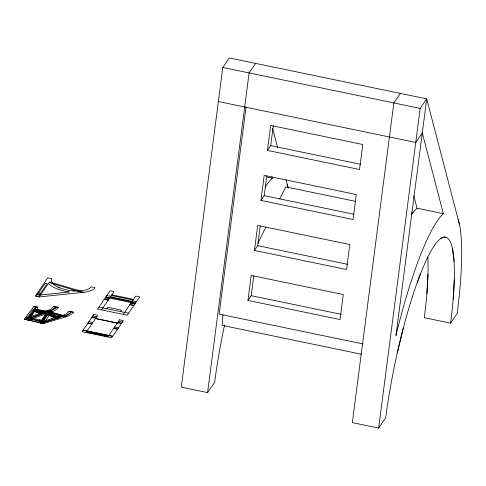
<?xml version="1.0" encoding="UTF-8"?>
<svg xmlns="http://www.w3.org/2000/svg" width="486" height="486" viewBox="0 0 486 486"><rect width="100%" height="100%" fill="white"/><g stroke="black" fill="none" stroke-linecap="round" stroke-linejoin="round"><path stroke-width="0.73" d="M427.984 274.298L426.866 293.641M454.301 279.754L453.183 299.097M222.977 314.807L222.096 325.353L361.645 354.282M427.832 257.064A136.554 24.27 -78.3 0 1 424.278 317.704L450.595 323.16L457.138 313.628A163.867 29.124 -78.3 0 0 459.422 224.301L426.708 98.858L229.331 57.937L222.788 67.475L181.272 387.142L207.589 392.597L214.654 382.294A136.554 24.27 -78.3 0 1 224.544 325.17M207.589 392.597L249.105 72.93L255.648 63.393M246.056 106.932L219.15 314.102L363.145 343.954M247.945 300.445L251.195 275.44L343.304 294.534L340.054 319.539L247.945 300.445L251.219 295.676L253.795 275.817M254.439 250.436L257.689 225.431L349.798 244.525L346.548 269.53L254.439 250.436L257.714 245.667L260.289 225.814M260.939 200.426L264.184 175.422L356.293 194.515L353.049 219.52L260.939 200.426L264.208 195.658L266.784 175.804M267.434 150.417L270.678 125.418L362.787 144.512L359.543 169.517L267.434 150.417L270.702 145.654L273.284 125.795M400.391 93.403L393.848 102.935L352.332 422.607L378.649 428.063L420.165 108.39L426.708 98.858L395.962 335.595A163.867 29.124 -78.3 0 1 443.341 213.652L422.285 132.903L415.743 142.441L218.366 101.525M397.329 352.769L403.331 328.038M417.353 282.214L420.688 273.363M257.872 243.322L265.909 226.998M279.644 199.114L285.671 186.873L355.448 201.338M73.307 312.243L72.341 313.47A29.701 11.415 7.4 0 1 68.423 315.949C66.6 317.516 60.665 316.453 66.193 315.28A30.575 11.749 7.4 0 0 70.136 312.777L71.12 311.538L73.307 312.243L68.884 311.453A23.164 8.9 7.4 0 1 68.058 312.474L66.855 313.446A25.594 9.835 7.4 0 1 65.312 314.308L62.609 315.323A16.56 6.367 7.4 0 1 59.505 315.961M37.337 310.056L37.136 309.011A19.932 7.661 7.4 0 1 37.519 307.729L37.884 307.14L33.905 306.447L24.3 319.156L43.649 323.579L49.772 314.375L47.664 313.786L42.337 321.671L56.668 317.182L58.885 317.801L44.56 322.212L25.369 317.735L44.56 322.212M42.021 323.342L50.155 311.234L51.947 311.313A17.952 6.901 7.4 0 0 51.395 313.13M41.012 322.99L47.051 314.078L34.002 310.621L27.192 319.8M40.21 322.874L46.231 314.023L47.051 314.078M51.947 311.313L48.108 310.633L39.797 322.813L41.413 323.05L64.517 315.918L66.752 316.574L43.649 323.579M36.231 296.32L45.18 283.277L47.148 283.684L38.206 296.727M82.31 292.451L83.993 292.274A24.561 9.441 7.4 0 0 95.086 287.645L91.143 286.831A20.467 7.867 7.4 0 1 66.679 289.923A20.467 7.867 7.4 0 1 53.351 284.152L52.045 282.597A20.467 7.867 7.4 0 1 52.014 278.721L47.749 277.834L35.217 296.108L39.159 296.928L48.442 283.393A24.561 9.441 7.4 0 0 69.358 291.989L40.496 294.984L36.553 294.164M93.853 314.503L82.091 331.646L111.677 337.776L123.438 320.639L119.501 319.806M101.544 309.861L114.076 291.582L110.134 290.768L97.595 309.041L127.18 315.177L139.719 296.897L135.77 296.083L123.237 314.357M86.04 332.467L97.795 315.323L93.859 314.491M90.238 332.916L90.724 332.199M106.823 308.732L107.801 307.304L121.609 310.165L120.631 311.593M104.04 335.777L104.533 335.061M107.734 336.962L119.489 319.818M378.649 428.063L385.714 417.76A136.554 24.27 -78.3 0 1 434.654 245.053M31.456 319.071L30.685 318.98L31.432 317.953L40.374 320.067L39.712 321.033L38.886 320.967M38.965 320.851L39.579 319.97L40.374 320.067M48.017 310.42L51.012 308.938L53.132 307.188A27.514 10.57 7.4 0 0 53.606 306.581L55.75 306.593L58.253 307.401L57.166 308.695A36.705 14.106 7.4 0 1 53.6 311.107L50.41 312.395M55.75 306.593L54.639 307.899A38.066 14.629 7.4 0 1 51.048 310.341L47.853 311.654L63.144 316.149L63.672 315.633L48.807 311.319L25.788 319.351L24.3 319.156M35.569 306.453L35.126 307.164A20.193 7.758 7.4 0 0 34.779 308.306L34.962 309.382M31.481 319.035L32.204 318.044L31.432 317.953M27.945 319.903L34.779 310.651M41.413 323.05L25.788 319.351L33.036 309.667L35.405 310.335L29.373 318.518L43.643 313.567L41.116 312.869A6.786 2.606 7.4 0 1 36.572 312.474M37.884 307.14L36.195 307.122L26.809 319.745L28.316 319.952L51.37 312.067M63.672 315.633L48.479 312.814L47.999 313.263L63.144 316.149M35.782 309.795L36.292 309.327L50.58 311.793L50.009 312.334L35.782 309.795L47.932 313.245M440.577 238.638L443.177 237.283L445.553 237.119M26.864 317.911L41.116 312.869M65.786 315.675L67.524 314.977A24.865 9.556 7.4 0 0 69.055 314.12L70.251 313.16A22.52 8.657 7.4 0 0 71.059 312.146M43.953 311.52L42.075 311.745A7.989 3.068 7.4 0 1 40.575 311.787L40.277 311.775A4.538 1.744 7.4 0 1 37.793 311.405A3.876 1.488 7.4 0 1 36.881 311.076L35.065 309.6M46.474 312.243L44.584 312.455A8.11 3.116 7.4 0 1 43.157 312.486L40.223 311.769M59.462 315.961L57.524 316.119A8.019 3.08 7.4 0 1 55.447 316.076L57.798 316.702A5.68 2.187 7.4 0 1 55.131 316.252L52.968 315.639A4.89 1.883 7.4 0 1 52.239 315.408L51.668 315.171A6.658 2.558 7.4 0 1 49.924 313.889L49.815 313.792M39.159 296.928L83.993 292.274M53.606 306.581L56.09 307.371L58.253 307.401M68.884 311.453L71.12 311.538M42.695 312.468L42.725 312.474A4.696 1.804 7.4 0 1 40.253 312.091A4.01 1.543 7.4 0 1 39.591 311.866L39.141 311.678M74.558 290.914L72.706 290.792M222.788 67.475L420.165 108.39M270.702 145.654L360.582 164.286M267.349 177.171L272.281 178.192L271.899 176.722M411.448 214.8A163.867 29.124 -78.3 0 1 417.024 208.196L443.341 213.652M411.113 212.88L412.602 213.19M264.208 195.658L354.087 214.29M257.714 245.667L347.593 264.299M251.219 295.676L341.099 314.308M111.847 294.838L133.541 299.333M111.367 295.537L133.061 300.032M106.877 295.506L110.826 296.326M132.52 300.822L136.463 301.642M110.492 296.812L132.186 301.314M110.115 297.365L131.809 301.861M105.972 296.831L109.915 297.651M131.615 302.146L135.558 302.966M109.629 298.064L131.329 302.559M105.656 297.292L109.605 298.106M131.299 302.608L135.242 303.422M105.231 297.912L109.174 298.732M130.868 303.228L134.816 304.048M104.326 299.236L108.269 300.05M129.962 304.552L133.911 305.366M104.247 299.346L108.196 300.16M129.89 304.661L133.832 305.475M38.546 292.943L40.52 293.356M98.931 307.097L128.517 313.227M92.881 315.924L96.823 316.738M118.517 321.24L122.466 322.054M92.133 317.006L96.082 317.826M117.776 322.321L121.719 323.135M91.793 317.504L95.742 318.318M117.436 322.813L121.379 323.633M95.633 318.476L117.326 322.971M95.535 318.616L117.229 323.117M88.908 321.714L92.85 322.528M114.55 327.029L118.493 327.843M88.057 322.953L92 323.773M113.694 328.269L117.642 329.089M87.978 323.068L91.921 323.889M113.615 328.384L117.563 329.204M83.155 330.103L112.74 336.233M83.076 330.219L112.661 336.348M86.781 331.379L108.475 335.881M86.289 332.096L107.983 336.591M34.002 310.621L46.231 314.023M36.292 309.327L48.479 312.814M33.905 306.447L36.195 307.122M48.108 310.633L50.155 311.234M54.128 315.906L54.408 316.009A5.048 1.938 7.4 0 0 55.131 316.246M59.559 287.809L58.126 287.19M54.068 315.882L53.782 315.76A6.731 2.588 7.4 0 1 52.038 314.491L51.953 314.418M51.771 314.156L51.425 313.184M49.645 313.525L49.329 312.583M49.772 314.375L50.757 315.608L52.5 316.659A6.105 2.345 7.4 0 0 54.037 317.2L51.856 316.599A5.923 2.278 7.4 0 1 50.337 316.064L48.624 315.019L47.664 313.786M35.405 310.335L36.371 311.757L38.011 312.735A4.83 1.859 7.4 0 0 39.087 313.093L36.614 312.419A4.629 1.78 7.4 0 1 35.557 312.061L33.959 311.089L33.036 309.667M458.195 219.593L459.422 224.301M287.135 184.133L288.149 187.882M413.774 195.718L417.024 208.196M272.634 128.517L277.591 147.544M285.987 179.741L288.186 188.167M452.545 248.941L454.094 261.529M56.649 317.164A7.77 2.983 7.4 0 1 51.82 316.635M55.598 316.082A5.534 2.126 7.4 0 1 52.962 315.645M38.983 311.629A6.19 2.381 7.4 0 1 37.586 310.433M47.932 310.433A20.515 7.885 7.4 0 1 44.007 311.532M49.305 312.522A18.383 7.065 7.4 0 1 49.906 310.712M58.867 317.771A7.551 2.904 7.4 0 1 54.013 317.224M65.701 315.681A17.399 6.689 7.4 0 1 61.722 316.599L59.037 316.75A7.582 2.91 7.4 0 1 57.64 316.69M43.594 313.525A6.361 2.442 7.4 0 1 39.05 313.13M56.097 307.371A27.252 10.473 7.4 0 1 55.319 308.312L50.489 311.192A19.999 7.685 7.4 0 1 46.528 312.249M265.143 187.128A163.867 29.124 -78.3 0 1 272.281 178.192M434.132 245.825A136.554 24.27 -78.3 0 1 450.595 323.16M49.815 281.977L48.946 282.597L81.52 292.238L82.395 291.618L49.815 281.977"/></g></svg>
